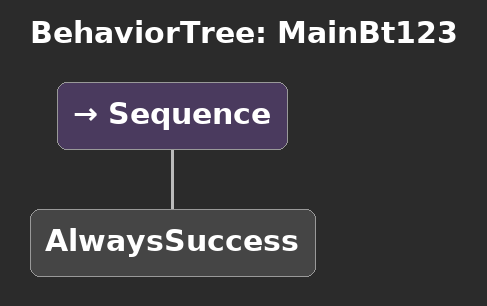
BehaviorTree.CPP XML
<?xml version="1.0" encoding="UTF-8"?>
<root BTCPP_format="4">
  <BehaviorTree ID="MainBt123">
    <Sequence>
      <AlwaysSuccess/>
    </Sequence>
  </BehaviorTree>

</root>
